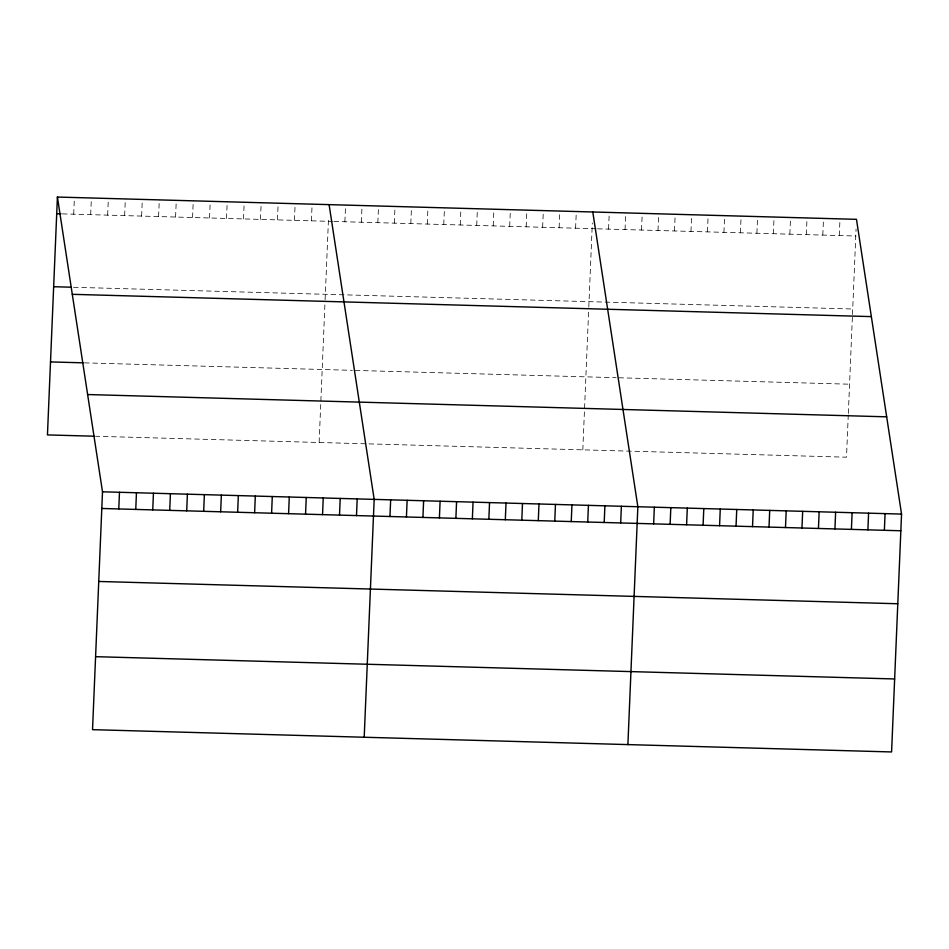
<?xml version="1.0" encoding="UTF-8"?>
<svg xmlns="http://www.w3.org/2000/svg" width="949" height="949" viewBox="0 0 949 949"><rect width="100%" height="100%" fill="white"/><g stroke="black" fill="none" stroke-linecap="round" stroke-linejoin="round"><path stroke-width="0.71" stroke-dasharray="4.75 3.56" d="M73.702 214.201L74.402 197.522M90.677 214.676L91.377 197.997M107.664 215.15L108.364 198.471M124.639 215.625L125.339 198.946M141.615 216.087L142.314 199.42M158.602 216.562L159.302 199.895M175.577 217.036L176.277 200.369M192.564 217.511L193.264 200.844M209.539 217.985L210.239 201.318M226.514 218.46L227.214 201.793M243.502 218.934L244.201 202.256M260.477 219.409L261.177 202.73M277.464 219.883L278.152 203.205M294.439 220.358L295.139 203.679M311.414 220.832L312.114 204.154M319.125 442.483L325.056 301.13M325.104 299.765L328.568 217.131M344.878 221.758L345.578 205.091M361.355 222.22L362.055 205.553M377.844 222.683L378.532 206.004M394.321 223.145L395.021 206.467M410.798 223.596L411.498 206.929M427.275 224.059L427.975 207.392M443.764 224.522L444.464 207.843M460.241 224.984L460.941 208.305M476.718 225.435L477.418 208.768M493.207 225.898L493.907 209.231M509.684 226.36L510.384 209.682M526.161 226.823L526.861 210.144M542.638 227.274L543.338 210.607M559.127 227.736L559.827 211.069M575.604 228.199L576.304 211.52M582.816 449.838L588.736 308.484M588.795 307.12L592.318 223.098M608.57 229.112L609.27 212.446M625.047 229.575L625.747 212.908M641.524 230.038L642.224 213.359M658.001 230.5L658.701 213.822M674.49 230.951L675.19 214.284M690.967 231.414L691.667 214.747M707.444 231.876L708.144 215.198M723.933 232.339L724.633 215.66M740.41 232.79L741.11 216.123M756.887 233.252L757.587 216.586M773.376 233.715L774.064 217.036M789.853 234.178L790.553 217.499M806.33 234.628L807.03 217.962M822.807 235.091L823.507 218.424M839.296 235.554L839.995 218.875M848.276 414.867L846.496 457.193L95.564 436.255M848.335 413.396L852.427 315.839M852.487 314.475L856.069 229.065M62.385 213.881L332.518 221.414M333.894 221.461L596.209 228.768M597.573 228.816L855.773 236.016M73.476 287.274L852.712 309.006M84.473 362.862L352.399 370.335M355.151 370.418L616.091 377.69M618.831 377.773L849.557 384.203"/><path stroke-width="1.42" d="M57.414 197.048L102.504 491.807L92.528 729.662L891.586 751.952L901.55 514.085L856.472 219.338L57.414 197.048L47.45 434.915L94.141 436.208M118.779 508.949L119.479 492.282M135.754 509.423L136.454 492.756M152.742 509.898L153.441 493.219M169.717 510.372L170.417 493.694M186.704 510.847L187.392 494.168M203.679 511.321L204.379 494.643M220.654 511.796L221.354 495.117M237.641 512.27L238.341 495.592M254.617 512.745L255.317 496.066M271.604 513.207L272.292 496.541M288.579 513.682L289.279 497.015M305.554 514.156L306.254 497.49M322.541 514.631L323.241 497.964M339.517 515.105L340.216 498.439M356.492 515.58L357.192 498.913M364.202 737.243L374.179 499.376L329.101 204.628M389.956 516.517L390.656 499.838M406.433 516.968L407.133 500.301M422.922 517.43L423.622 500.764M439.399 517.893L440.099 501.214M455.876 518.356L456.576 501.677M472.365 518.806L473.053 502.14M488.842 519.269L489.542 502.602M505.319 519.732L506.019 503.053M521.796 520.194L522.496 503.516M538.285 520.645L538.985 503.978M554.762 521.108L555.462 504.441M571.239 521.57L571.939 504.892M587.728 522.033L588.427 505.354M604.205 522.484L604.904 505.817M620.682 522.946L621.381 506.28M627.894 744.597L637.858 506.73L592.781 211.983M653.647 523.872L654.347 507.193M670.124 524.322L670.824 507.656M686.601 524.785L687.301 508.118M703.09 525.248L703.79 508.569M719.567 525.71L720.267 509.032M736.044 526.161L736.744 509.494M752.521 526.624L753.221 509.957M769.01 527.086L769.71 510.408M785.487 527.549L786.187 510.87M801.964 528L802.664 511.333M818.453 528.463L819.153 511.796M834.93 528.925L835.63 512.246M851.407 529.388L852.107 512.709M867.896 529.839L868.584 513.172M884.373 530.301L885.073 513.634M56.715 213.727L60.961 213.845M53.666 286.717L70.641 287.191M72.29 294.32L871.348 316.61M50.511 361.925L83.049 362.826M87.616 394.535L886.674 416.825M102.504 491.807L901.55 514.085M101.804 508.474L900.85 530.764M98.743 581.464L897.79 603.754M95.588 656.672L894.634 678.962"/></g></svg>
